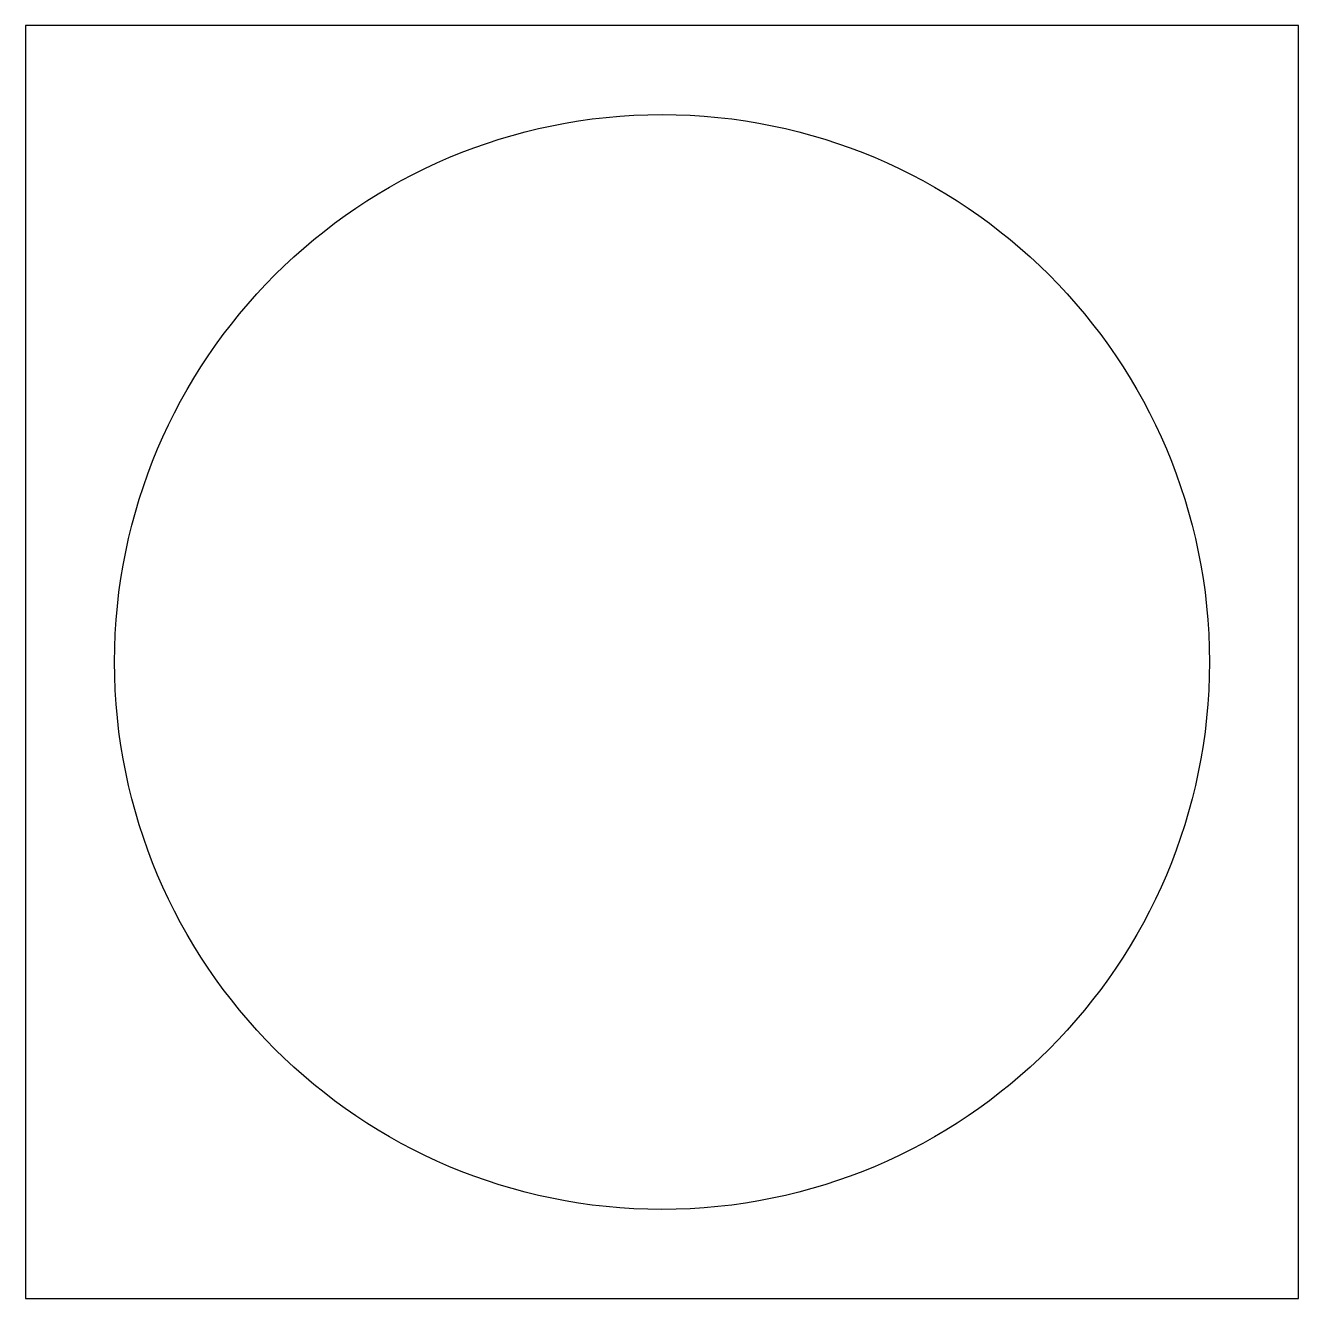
# Model space of a CAD drawing. Header units: millimetres. Extents: x 0 to 200, y 0 to 200.
import ezdxf

# ---------------------------------------------------------------- set-up
doc = ezdxf.new("R2010")
doc.units = ezdxf.units.MM
doc.layers.add('CUT', color=7, linetype='Continuous')

msp = doc.modelspace()

# ---------------------------------------------------------------- linework, layer by layer
at = {"layer": 'CUT'}
msp.add_lwpolyline([(0, 0), (200, 0), (200, 200), (0, 200)], close=True, dxfattribs=at)
msp.add_circle((100, 100), 86, dxfattribs=at)

doc.saveas('drawing.dxf')
